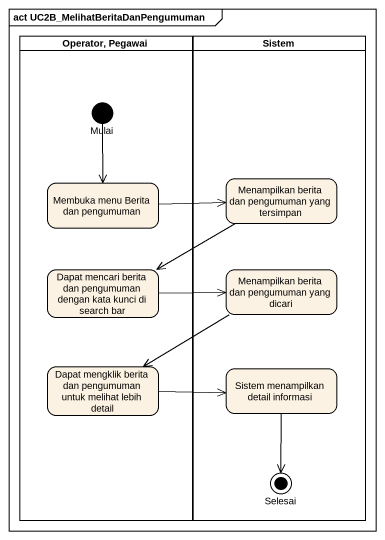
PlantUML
@startuml
mainframe act UC2B_MelihatBeritaDanPengumuman
hide empty description
state "Operator, Pegawai" as Operator_Pegawai <<partition>> {
  state Mulai <<start>>
  state "Membuka menu Berita dan pengumuman" as Membuka_menu_Berita_dan
  state "Dapat mencari berita dan pengumuman dengan kata kunci di search bar" as Dapat_mencari_berita_dan
  state "Dapat mengklik berita dan pengumuman untuk melihat lebih detail" as Dapat_mengklik_berita_dan
}
state Sistem <<partition>> {
  state "Menampilkan berita dan pengumuman yang tersimpan" as Menampilkan_berita_dan
  state "Menampilkan berita dan pengumuman yang dicari" as Menampilkan_berita_dan_2
  state "Sistem menampilkan detail informasi" as Sistem_menampilkan_detail
  state Selesai <<end>>
}
Mulai --> Membuka_menu_Berita_dan
Membuka_menu_Berita_dan -right-> Menampilkan_berita_dan
Menampilkan_berita_dan -left-> Dapat_mencari_berita_dan
Dapat_mencari_berita_dan -right-> Menampilkan_berita_dan_2
Menampilkan_berita_dan_2 -left-> Dapat_mengklik_berita_dan
Dapat_mengklik_berita_dan -right-> Sistem_menampilkan_detail
Sistem_menampilkan_detail --> Selesai
@enduml
